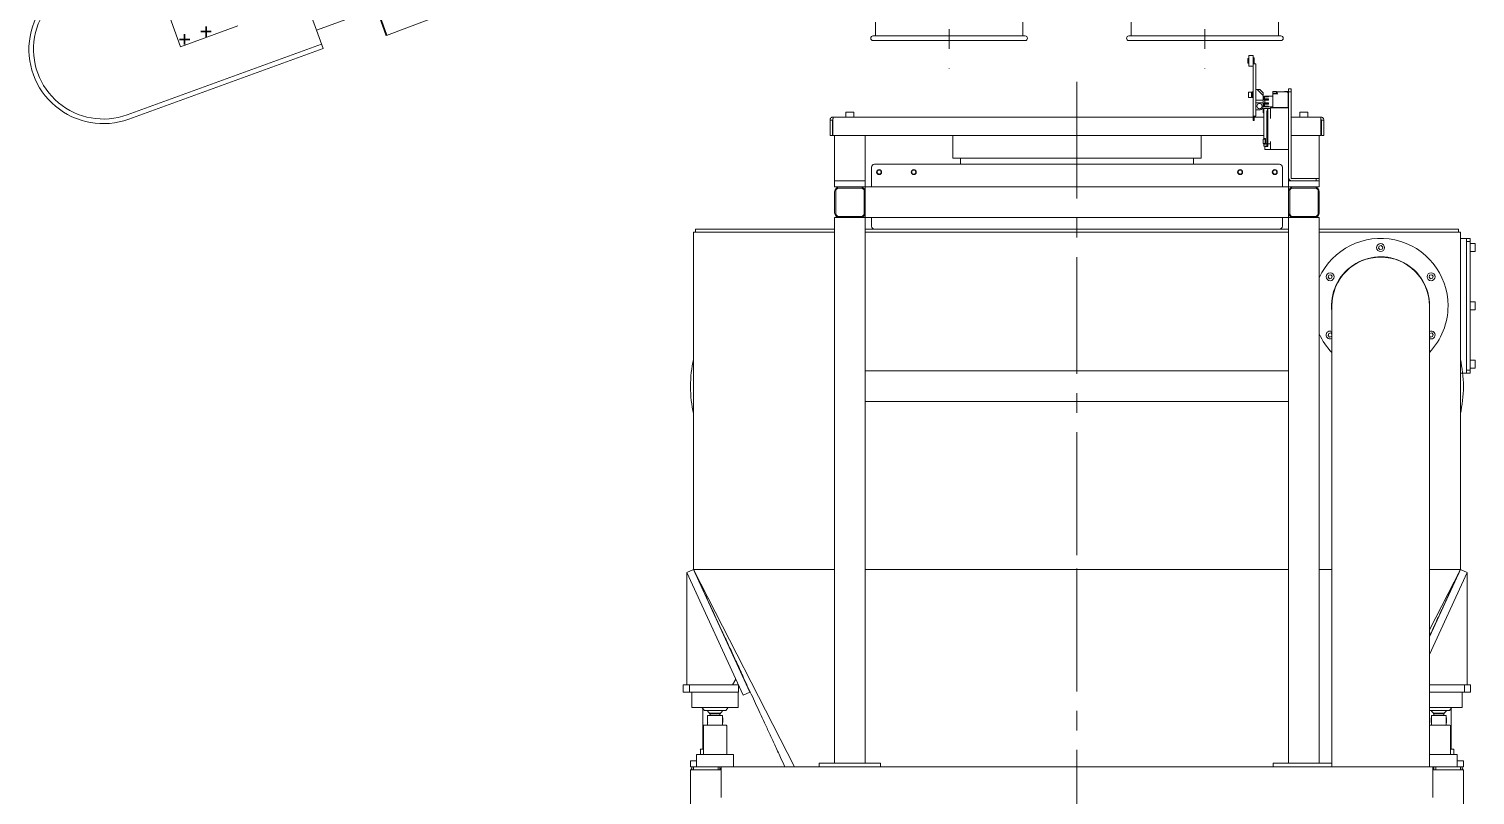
# Model space of a CAD drawing. Header units: millimetres. Extents: x 163705 to 1616509, y 81827 to 302547.
# Drawn here: x 1452777 to 1455135, y 147144 to 148394 of the extents above; entities that cross this region are included whole.
import ezdxf

# ---------------------------------------------------------------- set-up
doc = ezdxf.new("R2010")
doc.units = ezdxf.units.MM
doc.header["$LTSCALE"] = 10
doc.linetypes.add('CENTER2', pattern=[28.575, 19.05, -3.175, 3.175, -3.175])
doc.layers.add('1-中心线', color=1, linetype='CENTER2', lineweight=0)
doc.layers.add('1-设备轮廓', color=2, linetype='Continuous', lineweight=18)

# ---------------------------------------------------------------- blocks, each defined once
blk = doc.blocks.new('G$CC7A13224')
for p, q in [((1022.7, 2287.6), (1015.7, 2287.6)), ((1015.7, 2278.8), (1015.7, 2287.6)), ((1022.7, 2278.8), (1022.7, 2287.6)), ((1015.7, 2282.8), (1014, 2282.8)), ((1014, 2278.8), (1014, 2282.8)), ((1014, 2274.8), (1014, 2278.8)), ((1014, 2274.8), (1015.7, 2274.8)), ((1015.7, 2270.1), (1015.7, 2278.8)), ((1015.7, 2270.1), (1022.7, 2270.1)), ((1024.5, 2283.8), (1022.7, 2283.8)), ((1022.7, 2273.8), (1022.7, 2278.8)), ((1027.1, 2273.8), (1022.7, 2273.8)), ((1022.7, 2273.8), (1022.7, 2188.8)), ((1024.5, 2283.8), (1024.5, 2278.8)), ((1024.5, 2278.8), (1024.5, 2273.8)), ((1027.1, 2232), (1027.1, 2273.8)), ((1020.2, 2227.8), (1015.2, 2227.8)), ((1015.2, 2223.5), (1015.2, 2227.8)), ((1015.2, 2219.3), (1015.2, 2223.5)), ((1015.2, 2219.3), (1020.2, 2219.3)), ((1020.2, 2223.5), (1020.2, 2227.8)), ((1021.2, 2227.5), (1020.2, 2227.5)), ((1020.2, 2219.3), (1020.2, 2223.5)), ((1020.2, 2219.5), (1021.2, 2219.5)), ((1022.7, 2228.3), (1021.2, 2228.3)), ((1021.2, 2223.5), (1021.2, 2228.3)), ((1021.2, 2218.8), (1021.2, 2223.5)), ((1021.2, 2218.8), (1022.7, 2218.8)), ((1027.1, 2232), (1029.3, 2232)), ((1027.1, 2214.8), (1027.1, 2232)), ((1029.3, 2232), (1038.9, 2222.4)), ((1038.9, 2226.6), (1033.5, 2232)), ((1038.9, 2214.8), (1038.9, 2222.4)), ((1039.7, 2221), (1038.9, 2221)), ((1039.7, 2216), (1039.7, 2221)), ((1040.9, 2216.5), (1039.7, 2216.5)), ((1041.4, 2217.5), (1040.9, 2217.5)), ((1040.9, 2216), (1040.9, 2217.5)), ((1042.4, 2221), (1041.4, 2221)), ((1041.4, 2214.3), (1041.4, 2221)), ((1042.4, 2221), (1042.4, 2221.3)), ((1047.4, 2221.3), (1042.4, 2221.3)), ((1047.4, 2221), (1042.4, 2221)), ((1047.4, 2220.9), (1042.4, 2220.9)), ((1042.4, 2220.6), (1042.4, 2220.9)), ((1047.4, 2220.6), (1042.4, 2220.6)), ((1042.4, 2220.3), (1042.4, 2220.6)), ((1047.4, 2220.3), (1042.4, 2220.3)), ((1047.4, 2216.7), (1042.4, 2216.7)), ((1042.4, 2215.8), (1042.4, 2216.7)), ((1047.4, 2221), (1047.4, 2221.3)), ((1054.6, 2221), (1047.4, 2221)), ((1047.4, 2220.6), (1047.4, 2220.9)), ((1047.4, 2220.3), (1047.4, 2220.6)), ((1047.4, 2216.7), (1047.4, 2215.8)), ((1054.6, 2225.1), (1054.6, 2225.2)), ((1054.6, 2202.8), (1054.6, 2225.1)), ((1054.6, 2225.1), (1057.9, 2225.1)), ((1054.8, 2226.1), (1054.8, 2225.1)), ((1054.8, 2226.1), (1060.8, 2226.1)), ((1055, 2228.7), (1055, 2226.1)), ((1055, 2228.7), (1060.6, 2228.7)), ((1057.9, 2225.1), (1063.1, 2225.1)), ((1060.6, 2228.7), (1060.6, 2226.1)), ((1060.6, 2228.2), (1063.1, 2228.2)), ((1060.8, 2226.1), (1060.8, 2225.1)), ((1061.6, 2225.2), (1061.6, 2226.7)), ((1061.6, 2225.1), (1061.6, 2225.2)), ((1063.1, 2228.2), (1076.7, 2228.2)), ((1074, 2228.7), (1074, 2228.2)), ((1074, 2228.7), (1079.6, 2228.7)), ((1076.7, 2228.2), (1077, 2228.2)), ((1079.6, 2228.7), (1079.6, 2226.7)), ((1080, 2225.2), (1080, 2202.8)), ((1080.4, 2233.2), (1084.4, 2233.2)), ((1080.4, 2228.2), (1080.4, 2233.2)), ((1080.4, 2088.2), (1080.4, 2228.2)), ((1084.4, 2228.2), (1080.4, 2228.2)), ((1084.4, 2233.2), (1084.4, 2228.2)), ((1084.4, 2088.2), (1084.4, 2228.2)), ((358.9, 2195.1), (358.9, 2187.2)), ((359, 2195.2), (365.4, 2195.2)), ((365.4, 2195.2), (371.8, 2195.2)), ((371.9, 2187.2), (371.9, 2195.1)), ((1038.9, 2214.8), (1027.1, 2214.8)), ((1027.1, 2214.8), (1027.1, 2210.2)), ((1027.1, 2199), (1027.1, 2210.2)), ((1038.9, 2210.2), (1027.1, 2210.2)), ((1027.1, 2199), (1033.9, 2199)), ((1027.1, 2188.8), (1027.1, 2199)), ((1040.9, 2216), (1038.9, 2216)), ((1038.9, 2214.8), (1038.9, 2214.7)), ((1038.9, 2210.3), (1038.9, 2214.7)), ((1038.9, 2210.3), (1038.9, 2210.2)), ((1038.9, 2204), (1038.9, 2210.2)), ((1040.9, 2209), (1038.9, 2209)), ((1038.9, 2204), (1039.7, 2204)), ((1039.9, 2200.8), (1039.2, 2200.8)), ((1039.2, 2197.3), (1039.2, 2200.8)), ((1039.2, 2193.8), (1039.2, 2197.3)), ((1039.2, 2193.8), (1039.9, 2193.8)), ((1039.7, 2204), (1039.7, 2209)), ((1039.7, 2208.5), (1040.9, 2208.5)), ((1039.9, 2201.3), (1046.2, 2201.3)), ((1039.9, 2199.3), (1039.9, 2201.3)), ((1039.9, 2197.5), (1039.9, 2199.3)), ((1039.9, 2194), (1039.9, 2197.5)), ((1039.9, 2192), (1039.9, 2194)), ((1041.9, 2212.5), (1040.9, 2216)), ((1040.9, 2209), (1041.9, 2212.5)), ((1040.9, 2207.6), (1040.9, 2209)), ((1040.9, 2207.6), (1041.4, 2207.6)), ((1041.4, 2204), (1041.4, 2210.8)), ((1041.4, 2204), (1042.4, 2204)), ((1042.4, 2214.8), (1042.4, 2215.8)), ((1047.4, 2215.8), (1042.4, 2215.8)), ((1047.4, 2214.8), (1042.4, 2214.8)), ((1047.4, 2210.2), (1042.4, 2210.2)), ((1042.4, 2209.2), (1042.4, 2210.2)), ((1047.4, 2209.2), (1042.4, 2209.2)), ((1042.4, 2208.3), (1042.4, 2209.2)), ((1047.4, 2208.3), (1042.4, 2208.3)), ((1047.4, 2204.7), (1042.4, 2204.7)), ((1042.4, 2204.4), (1042.4, 2204.7)), ((1047.4, 2204.4), (1042.4, 2204.4)), ((1042.4, 2204.1), (1042.4, 2204.4)), ((1047.4, 2204.1), (1042.4, 2204.1)), ((1047.4, 2204), (1042.4, 2204)), ((1042.4, 2203.7), (1042.4, 2204)), ((1047.4, 2203.7), (1042.4, 2203.7)), ((1044.9, 2194), (1044.9, 2197.5)), ((1046.2, 2197.3), (1044.9, 2197.3)), ((1044.9, 2192), (1044.9, 2194)), ((1046.2, 2199.3), (1046.2, 2201.3)), ((1046.2, 2201.1), (1046.4, 2201.1)), ((1046.2, 2197.3), (1046.2, 2199.3)), ((1046.4, 2201.3), (1051.2, 2201.3)), ((1046.4, 2199.3), (1046.4, 2201.3)), ((1046.4, 2197.5), (1046.4, 2199.3)), ((1046.4, 2194), (1046.4, 2197.5)), ((1046.4, 2192), (1046.4, 2194)), ((1047.4, 2215.8), (1047.4, 2214.8)), ((1047.4, 2210.2), (1047.4, 2209.2)), ((1047.4, 2209.2), (1047.4, 2208.3)), ((1047.4, 2204.4), (1047.4, 2204.7)), ((1047.4, 2204.1), (1047.4, 2204.4)), ((1047.4, 2204), (1054.6, 2204)), ((1047.4, 2203.7), (1047.4, 2204)), ((1051.2, 2202.4), (1080.4, 2202.4)), ((1051.2, 2198.4), (1051.2, 2202.4)), ((1051.2, 2184.7), (1051.2, 2198.4)), ((1054.2, 2202.8), (1080, 2202.8)), ((1054.2, 2202.8), (1054.2, 2202.4)), ((1080, 2202.8), (1080, 2202.4)), ((1098.9, 2195.1), (1098.9, 2187.2)), ((1099, 2195.2), (1105.4, 2195.2)), ((1105.4, 2195.2), (1111.8, 2195.2)), ((1111.9, 2187.2), (1111.9, 2195.1)), ((332.9, 2182.2), (332.9, 2157.2)), ((332.9, 2182.2), (336.9, 2182.2)), ((336.9, 2182.2), (336.9, 2157.2)), ((337.6, 2157.2), (337.6, 2182.2)), ((337.9, 2187.2), (1022.7, 2187.2)), ((1022.7, 2188.8), (1027.1, 2188.8)), ((1022.7, 2188.8), (1022.7, 2187.8)), ((1022.7, 2187.8), (1022.7, 2181.8)), ((1022.7, 2181.8), (1024.5, 2181.8)), ((1024.5, 2188.8), (1024.5, 2187.8)), ((1024.5, 2187.8), (1024.5, 2181.8)), ((1024.5, 2187.2), (1039.9, 2187.2)), ((1039.9, 2184.7), (1039.9, 2192)), ((1039.9, 2152.1), (1039.9, 2184.7)), ((1044.9, 2184.7), (1044.9, 2192)), ((1044.9, 2147.1), (1044.9, 2184.7)), ((1046.4, 2184.7), (1046.4, 2192)), ((1046.4, 2147.1), (1046.4, 2184.7)), ((1084.4, 2187.2), (1132.9, 2187.2)), ((1133.2, 2157.2), (1133.2, 2182.2)), ((1137.9, 2182.2), (1133.9, 2182.2)), ((1133.9, 2182.2), (1133.9, 2157.2)), ((1137.9, 2182.2), (1137.9, 2157.2)), ((336.9, 2157.2), (332.9, 2157.2)), ((1039.9, 2157.2), (337.6, 2157.2)), ((340.4, 2157.2), (340.4, 2083.2)), ((390.4, 2157.2), (390.4, 2083.2)), ((532.9, 2157.2), (532.9, 2120.2)), ((937.9, 2120.2), (937.9, 2157.2)), ((1042, 2151.1), (1039.2, 2151.1)), ((1039.2, 2147.6), (1039.2, 2151.1)), ((1039.2, 2144.1), (1039.2, 2147.6)), ((1042.9, 2152.1), (1039.9, 2152.1)), ((1039.9, 2152.1), (1039.9, 2151.1)), ((1042.9, 2151.1), (1042, 2151.1)), ((1042, 2147.6), (1042, 2151.1)), ((1042, 2144.1), (1042, 2147.6)), ((1042.9, 2147.1), (1042.9, 2152.1)), ((1042.9, 2147.1), (1042.9, 2143.6)), ((1044.9, 2143.6), (1044.9, 2147.1)), ((1046.4, 2143.6), (1046.4, 2147.1)), ((1051.2, 2138.1), (1051.2, 2147.1)), ((1133.2, 2157.2), (1084.4, 2157.2)), ((1130.4, 2157.2), (1130.4, 2087.2)), ((1133.9, 2157.2), (1137.9, 2157.2)), ((1039.2, 2144.1), (1042, 2144.1)), ((1039.9, 2144.1), (1039.9, 2142.9)), ((1042.9, 2142.9), (1039.9, 2142.9)), ((1039.9, 2139.6), (1039.9, 2142.9)), ((1039.9, 2139.6), (1044.9, 2139.6)), ((1041.9, 2139.1), (1046.4, 2139.1)), ((1041.9, 2134.1), (1041.9, 2139.1)), ((1041.9, 2134.1), (1051.2, 2134.1)), ((1042, 2144.2), (1042.9, 2144.2)), ((1042.9, 2143.6), (1044.9, 2143.6)), ((1042.9, 2142.9), (1042.9, 2143.6)), ((1044.9, 2143.8), (1046.4, 2143.8)), ((1044.9, 2139.6), (1044.9, 2143.6)), ((1046.4, 2143.6), (1051.2, 2143.6)), ((1046.4, 2139.6), (1046.4, 2143.6)), ((1046.4, 2139.1), (1046.4, 2139.6)), ((1051.2, 2134.1), (1051.2, 2138.1)), ((1080.4, 2134.1), (1051.2, 2134.1)), ((400.4, 2073.2), (400.4, 2105.2)), ((405.4, 2110.2), (1065.4, 2110.2)), ((532.9, 2120.2), (937.9, 2120.2)), ((545.4, 2120.2), (545.4, 2110.2)), ((925.4, 2110.2), (925.4, 2120.2)), ((1070.4, 2073.2), (1070.4, 2105.2)), ((340.4, 2083.2), (340.4, 2073.2)), ((390.4, 2083.2), (340.4, 2083.2)), ((390.4, 2083.2), (390.4, 2073.2)), ((1080.4, 2088.2), (1080.4, 2083.2)), ((1080.4, 2083.2), (1130.4, 2083.2)), ((1080.4, 2083.2), (1080.4, 2073.2)), ((1125.4, 2087.2), (1085.4, 2087.2)), ((1125.4, 2083.2), (1125.4, 2087.2)), ((1125.4, 2087.2), (1130.4, 2087.2)), ((1130.4, 2087.2), (1130.4, 2083.2)), ((1130.4, 2083.2), (1130.4, 2073.2)), ((390.4, 2073.2), (340.4, 2073.2)), ((340.4, 2065.2), (340.4, 2031.2)), ((345.4, 2071.2), (342.4, 2068.2)), ((342.4, 2068.2), (342.4, 2028.2)), ((385.4, 2071.2), (345.4, 2071.2)), ((388.4, 2068.2), (385.4, 2071.2)), ((388.4, 2028.2), (388.4, 2068.2)), ((1080.4, 2073.2), (390.4, 2073.2)), ((390.4, 2065.2), (390.4, 2073.2)), ((390.4, 2031.2), (390.4, 2065.2)), ((1080.4, 2073.2), (1080.4, 2065.2)), ((1080.4, 2073.2), (1130.4, 2073.2)), ((1080.4, 2065.2), (1080.4, 2031.2)), ((1085.4, 2071.2), (1082.4, 2068.2)), ((1082.4, 2068.2), (1082.4, 2028.2)), ((1125.4, 2071.2), (1085.4, 2071.2)), ((1128.4, 2068.2), (1125.4, 2071.2)), ((1128.4, 2028.2), (1128.4, 2068.2)), ((1130.4, 2031.2), (1130.4, 2065.2)), ((342.4, 2028.2), (345.4, 2025.2)), ((385.4, 2025.2), (388.4, 2028.2)), ((390.4, 2023.2), (390.4, 2031.2)), ((1080.4, 2031.2), (1080.4, 2023.2)), ((1082.4, 2028.2), (1085.4, 2025.2)), ((1125.4, 2025.2), (1128.4, 2028.2)), ((113.4, 2004.2), (113.4, 1999.2)), ((113.4, 2004.2), (340.4, 2004.2)), ((340.4, 1133.2), (340.4, 2023.2)), ((340.4, 2023.2), (348.4, 2023.2)), ((345.4, 2025.2), (385.4, 2025.2)), ((348.4, 2023.2), (382.4, 2023.2)), ((382.4, 2023.2), (390.4, 2023.2)), ((1080.4, 2023.2), (390.4, 2023.2)), ((390.4, 1773.2), (390.4, 2023.2)), ((390.4, 2004.2), (1080.4, 2004.2)), ((400.4, 2009.2), (400.4, 2023.2)), ((1070.4, 2009.2), (1070.4, 2023.2)), ((1080.4, 1773.2), (1080.4, 2023.2)), ((1080.4, 2023.2), (1088.4, 2023.2)), ((1085.4, 2025.2), (1125.4, 2025.2)), ((1088.4, 2023.2), (1122.4, 2023.2)), ((1122.4, 2023.2), (1130.4, 2023.2)), ((1130.4, 1133.2), (1130.4, 2023.2)), ((1130.4, 2004.2), (1357.4, 2004.2)), ((1357.4, 2004.2), (1357.4, 1999.2)), ((110.4, 1999.2), (110.4, 1449.2)), ((340.4, 1999.2), (110.4, 1999.2)), ((1080.4, 1999.2), (390.4, 1999.2)), ((1360.4, 1999.2), (1130.4, 1999.2)), ((1360.4, 1999.2), (1360.4, 1449.2)), ((1370.4, 1989.2), (1360.4, 1989.2)), ((1370.4, 1989.2), (1376.4, 1989.2)), ((1370.4, 1989.2), (1370.4, 1769.2)), ((1376.4, 1984.2), (1370.4, 1984.2)), ((1370.4, 1984.2), (1370.4, 1774.2)), ((1376.4, 1989.2), (1376.4, 1984.2)), ((1376.4, 1984.2), (1376.4, 1774.2)), ((1384.3, 1980.7), (1376.4, 1980.7)), ((1384.4, 1980.6), (1384.4, 1969.4)), ((1228.1, 1976.7), (1227.1, 1973.4)), ((1227.1, 1973.4), (1229.4, 1970.9)), ((1231.4, 1977.5), (1228.1, 1976.7)), ((1229.4, 1970.9), (1232.8, 1971.7)), ((1233.8, 1975), (1231.4, 1977.5)), ((1232.8, 1971.7), (1233.8, 1975)), ((1376.4, 1967.7), (1384.3, 1967.7)), ((1384.4, 1969.4), (1384.4, 1967.8)), ((1145.8, 1929.2), (1144.8, 1925.9)), ((1144.8, 1925.9), (1147.2, 1923.4)), ((1149.1, 1930), (1145.8, 1929.2)), ((1147.2, 1923.4), (1150.5, 1924.2)), ((1151.5, 1927.5), (1149.1, 1930)), ((1150.5, 1924.2), (1151.5, 1927.5)), ((1310.4, 1929.2), (1309.4, 1925.9)), ((1309.4, 1925.9), (1311.7, 1923.4)), ((1313.7, 1930), (1310.4, 1929.2)), ((1311.7, 1923.4), (1315.1, 1924.2)), ((1316, 1927.5), (1313.7, 1930)), ((1315.1, 1924.2), (1316, 1927.5)), ((1153.4, 1899), (1153.4, 1900.9)), ((1150.9, 1879.2), (1150.9, 1750.2)), ((1309.9, 1750.2), (1309.9, 1879.2)), ((1384.3, 1885.7), (1376.4, 1885.7)), ((1376.4, 1872.7), (1384.3, 1872.7)), ((1384.4, 1885.6), (1384.4, 1874.4)), ((1384.4, 1874.4), (1384.4, 1872.8)), ((1145.8, 1834.2), (1144.8, 1830.9)), ((1144.8, 1830.9), (1147.2, 1828.4)), ((1149.1, 1835), (1145.8, 1834.2)), ((1147.2, 1828.4), (1150.5, 1829.2)), ((1150.9, 1833.1), (1149.1, 1835)), ((1150.5, 1829.2), (1150.9, 1830.6)), ((1310.4, 1834.2), (1309.9, 1832.8)), ((1309.9, 1830.3), (1311.7, 1828.4)), ((1310.8, 1825.5), (1309.9, 1825.8)), ((1313.7, 1835), (1310.4, 1834.2)), ((1311.7, 1828.4), (1315.1, 1829.2)), ((1316, 1832.5), (1313.7, 1835)), ((1315.1, 1829.2), (1316, 1832.5)), ((1080.4, 1773.2), (390.4, 1773.2)), ((390.4, 1765.2), (390.4, 1773.2)), ((1080.4, 1773.2), (1080.4, 1765.2)), ((1370.4, 1769.2), (1360.4, 1769.2)), ((1370.4, 1774.2), (1376.4, 1774.2)), ((1376.4, 1769.2), (1370.4, 1769.2)), ((1384.3, 1790.7), (1376.4, 1790.7)), ((1376.4, 1777.7), (1384.3, 1777.7)), ((1376.4, 1774.2), (1376.4, 1769.2)), ((1384.4, 1790.6), (1384.4, 1779.4)), ((1384.4, 1779.4), (1384.4, 1777.8)), ((390.4, 1731.2), (390.4, 1765.2)), ((1080.4, 1731.2), (1080.4, 1765.2)), ((1150.9, 1750.2), (1150.9, 1127.2)), ((1309.9, 1127.2), (1309.9, 1750.2)), ((390.4, 1723.2), (390.4, 1731.2)), ((1080.4, 1723.2), (390.4, 1723.2)), ((390.4, 1133.2), (390.4, 1723.2)), ((1080.4, 1731.2), (1080.4, 1723.2)), ((1080.4, 1133.2), (1080.4, 1723.2)), ((99.5, 1444.2), (110.4, 1449.2)), ((191.5, 1244.3), (99.5, 1444.2)), ((99.5, 1261.2), (99.5, 1444.2)), ((110.4, 1449.2), (202.4, 1249.3)), ((110.4, 1449.2), (275.1, 1127.2)), ((110.4, 1449.2), (340.4, 1449.2)), ((390.4, 1449.2), (1080.4, 1449.2)), ((1130.4, 1449.2), (1150.9, 1449.2)), ((1360.4, 1449.2), (1309.9, 1339.4)), ((1360.4, 1449.2), (1309.9, 1350.5)), ((1309.9, 1449.2), (1360.4, 1449.2)), ((1309.9, 1310.7), (1371.3, 1444.2)), ((1371.3, 1444.2), (1360.4, 1449.2)), ((1371.3, 1261.2), (1371.3, 1444.2)), ((93.7, 1249.2), (93.7, 1261.2)), ((93.7, 1261.2), (103.7, 1261.2)), ((103.7, 1261.2), (103.7, 1249.2)), ((103.7, 1261.2), (183.7, 1261.2)), ((179.5, 1270.3), (173.7, 1261.2)), ((183.7, 1261.2), (183.7, 1249.2)), ((1309.9, 1261.2), (1367.2, 1261.2)), ((1367.2, 1249.2), (1367.2, 1261.2)), ((1367.2, 1261.2), (1377.2, 1261.2)), ((1377.2, 1261.2), (1377.2, 1249.2)), ((103.7, 1249.2), (93.7, 1249.2)), ((103.7, 1249.2), (183.7, 1249.2)), ((107.4, 1249.2), (107.4, 1224.2)), ((183.4, 1224.2), (183.4, 1249.2)), ((202.4, 1249.3), (191.5, 1244.3)), ((1309.9, 1249.2), (1367.2, 1249.2)), ((1363.4, 1224.2), (1363.4, 1249.2)), ((1377.2, 1249.2), (1367.2, 1249.2)), ((183.4, 1224.2), (107.4, 1224.2)), ((124, 1224.2), (128, 1219.2)), ((125.4, 1222.4), (125.4, 1156.2)), ((145.4, 1219.2), (128, 1219.2)), ((132.9, 1206.8), (132.9, 1199.6)), ((132.9, 1206.8), (133.4, 1206.8)), ((133.4, 1211.1), (133.4, 1195.2)), ((133.5, 1211.2), (157.3, 1211.2)), ((136.6, 1215.1), (136.6, 1213.5)), ((136.6, 1215.1), (154.3, 1215.1)), ((136.6, 1213.5), (154.3, 1213.5)), ((137.4, 1213.5), (137.4, 1211.2)), ((162.9, 1219.2), (145.4, 1219.2)), ((153.4, 1211.2), (153.4, 1213.5)), ((154.3, 1213.5), (154.3, 1215.1)), ((157.4, 1195.2), (157.4, 1211.1)), ((157.4, 1206.8), (158, 1206.8)), ((158, 1199.6), (158, 1206.8)), ((162.9, 1219.2), (166.8, 1224.2)), ((1363.4, 1224.2), (1309.9, 1224.2)), ((1325.4, 1219.2), (1309.9, 1219.2)), ((1312.9, 1206.8), (1312.9, 1199.6)), ((1312.9, 1206.8), (1313.4, 1206.8)), ((1313.4, 1211.1), (1313.4, 1195.2)), ((1313.5, 1211.2), (1328.4, 1211.2)), ((1316.6, 1215.1), (1316.6, 1213.5)), ((1316.6, 1215.1), (1334.3, 1215.1)), ((1316.6, 1213.5), (1334.3, 1213.5)), ((1317.4, 1213.5), (1317.4, 1211.2)), ((1342.9, 1219.2), (1325.4, 1219.2)), ((1328.4, 1211.2), (1337.3, 1211.2)), ((1333.4, 1211.2), (1333.4, 1213.5)), ((1334.3, 1213.5), (1334.3, 1215.1)), ((1337.4, 1195.2), (1337.4, 1211.1)), ((1337.4, 1206.8), (1338, 1206.8)), ((1338, 1199.6), (1338, 1206.8)), ((1342.9, 1219.2), (1346.8, 1224.2)), ((1345.4, 1156.2), (1345.4, 1222.4)), ((126.4, 1148.2), (126.4, 1194.2)), ((127.4, 1195.2), (163.4, 1195.2)), ((132.9, 1199.6), (133.4, 1199.6)), ((157.4, 1199.6), (158, 1199.6)), ((164.4, 1194.2), (164.4, 1148.2)), ((1309.9, 1195.2), (1343.4, 1195.2)), ((1312.9, 1199.6), (1313.4, 1199.6)), ((1337.4, 1199.6), (1338, 1199.6)), ((1344.4, 1194.2), (1344.4, 1148.2)), ((121.2, 1156.2), (121.2, 1156.2)), ((126.4, 1156.2), (121.2, 1156.2)), ((121.2, 1156.2), (121.2, 1156.2)), ((121.5, 1155.6), (126.4, 1156)), ((121.5, 1155.6), (121.5, 1147.2)), ((1349.7, 1156.2), (1344.4, 1156.2)), ((1344.4, 1156.1), (1350, 1155.6)), ((1349.7, 1156.2), (1349.7, 1156.2)), ((1350, 1155.6), (1350, 1147.2)), ((105.4, 1137.2), (115.4, 1137.2)), ((105.4, 1137.2), (105.4, 1127.2)), ((175.4, 1147.2), (115.4, 1147.2)), ((115.4, 1147.2), (115.4, 1127.2)), ((175.4, 1147.2), (175.4, 1127.2)), ((315.4, 1133.2), (415.4, 1133.2)), ((315.4, 1127.2), (315.4, 1133.2)), ((415.4, 1127.2), (415.4, 1133.2)), ((1150.9, 1133.2), (1055.4, 1133.2)), ((1055.4, 1127.2), (1055.4, 1133.2)), ((1309.9, 1147.2), (1355.4, 1147.2)), ((1355.4, 1147.2), (1355.4, 1127.2)), ((1355.4, 1137.2), (1365.4, 1137.2)), ((1365.4, 1137.2), (1365.4, 1127.2)), ((105.4, 1127.2), (107.4, 1127.2)), ((105.4, 1122.2), (105.4, 427.2)), ((105.4, 1122.2), (113.4, 1122.2)), ((107.4, 1122.2), (107.4, 1127.2)), ((107.4, 1127.2), (110.4, 1127.2)), ((110.4, 1122.2), (110.4, 1127.2)), ((110.4, 1127.2), (150.4, 1127.2)), ((113.4, 1122.2), (147.4, 1122.2)), ((147.4, 1122.2), (155.4, 1122.2)), ((150.4, 1122.2), (150.4, 1127.2)), ((150.4, 1127.2), (153.4, 1127.2)), ((155.4, 1127.2), (153.4, 1127.2)), ((153.4, 1122.2), (153.4, 1127.2)), ((155.4, 1124.7), (153.4, 1124.7)), ((155.4, 1127.2), (1315.4, 1127.2)), ((155.4, 1119.2), (155.4, 1127.2)), ((155.4, 1119.2), (155.4, 1085.2)), ((1317.4, 1127.2), (1315.4, 1127.2)), ((1315.4, 1127.2), (1315.4, 1119.2)), ((1317.4, 1124.7), (1315.4, 1124.7)), ((1323.4, 1122.2), (1315.4, 1122.2)), ((1315.4, 1119.2), (1315.4, 1085.2)), ((1317.4, 1122.2), (1317.4, 1127.2)), ((1317.4, 1127.2), (1320.4, 1127.2)), ((1320.4, 1122.2), (1320.4, 1127.2)), ((1320.4, 1127.2), (1360.4, 1127.2)), ((1357.4, 1122.2), (1323.4, 1122.2)), ((1365.4, 1122.2), (1357.4, 1122.2)), ((1360.4, 1122.2), (1360.4, 1127.2)), ((1360.4, 1127.2), (1363.4, 1127.2)), ((1363.4, 1127.2), (1365.4, 1127.2)), ((1363.4, 1122.2), (1363.4, 1127.2)), ((1365.4, 427.2), (1365.4, 1122.2)), ((155.4, 1077.2), (155.4, 1085.2)), ((1315.4, 1085.2), (1315.4, 1077.2))]:
    blk.add_line(p, q)
at = {"flags": 128}
blk.add_lwpolyline([(1309.9, 1870.3), (1310.3, 1873.9), (1310.4, 1879.2)], dxfattribs=at)
for centre, radius in [((412.9, 2097.4), 4), ((412.9, 2097.4), 3.32), ((469.4, 2097.4), 4), ((469.4, 2097.4), 3.32), ((1001.4, 2097.4), 4), ((1001.4, 2097.4), 3.32), ((1057.9, 2097.4), 4), ((1057.9, 2097.4), 3.32), ((1230.4, 1974.2), 6.5), ((1148.2, 1926.7), 6.5), ((1312.7, 1926.7), 6.5)]:
    blk.add_circle(centre, radius)
for centre, radius, start, end in [((1057.6, 2225.2), 3, 150.0736, 180), ((1063.1, 2226.7), 1.5, 90, 180), ((1077, 2225.2), 3, 0, 90), ((359, 2195.1), 0.1, 90, 180), ((371.8, 2195.1), 0.1, 0, 90), ((1033, 2205), 4.25, 90, 270), ((1033, 2205), 4.25, 270, 90), ((1033.9, 2204), 5, 270, 0), ((1099, 2195.1), 0.1, 90, 180), ((1111.8, 2195.1), 0.1, 0, 90), ((405.4, 2105.2), 5, 90, 180), ((1065.4, 2105.2), 5, 0, 90), ((1085.4, 2088.2), 5, 180, 270), ((1085.4, 2088.2), 1, 180, 270), ((348.4, 2065.2), 8, 90, 180), ((382.4, 2065.2), 8, 0, 90), ((1088.4, 2065.2), 8, 90, 180), ((1122.4, 2065.2), 8, 0, 90), ((348.4, 2031.2), 8, 180, 270), ((382.4, 2031.2), 8, 270, 0), ((1088.4, 2031.2), 8, 180, 270), ((1122.4, 2031.2), 8, 270, 0), ((405.4, 2009.2), 5, 180, 270), ((1065.4, 2009.2), 5, 270, 0), ((1230.4, 1879.2), 110, 0, 155.38), ((1384.3, 1980.6), 0.1, 0, 90), ((1230.4, 1879.2), 80, 0, 186.4594), ((1230.4, 1879.2), 79.5, 90, 180), ((1230.4, 1879.2), 79.5, 0, 90), ((1384.3, 1967.8), 0.1, 270, 0), ((1230.4, 1879.2), 110, 316.2801, 0), ((1384.3, 1885.6), 0.1, 0, 90), ((1384.3, 1872.8), 0.1, 270, 0), ((1230.4, 1879.2), 110, 204.62, 223.7199), ((1148.2, 1831.7), 6.5, 64.7528, 253.1949), ((1148.2, 1831.7), 6.5, 253.1949, 295.2472), ((1312.7, 1831.7), 6.5, 253.1949, 115.2472), ((1384.3, 1790.6), 0.1, 0, 90), ((1384.3, 1777.8), 0.1, 270, 0), ((145.4, 1227.2), 15, 212.2476, 233.927), ((133.5, 1211.1), 0.1, 90, 180), ((145.4, 1227.2), 15, 306.073, 327.7524), ((157.3, 1211.1), 0.1, 0, 90), ((1325.4, 1227.2), 15, 212.2476, 233.927), ((1313.5, 1211.1), 0.1, 90, 180), ((1325.4, 1227.2), 15, 306.073, 327.7524), ((1337.3, 1211.1), 0.1, 0, 90), ((127.4, 1194.2), 1, 90, 180), ((163.4, 1194.2), 1, 0, 90), ((1343.4, 1194.2), 1, 0, 90), ((127.4, 1148.2), 1, 180, 270), ((163.4, 1148.2), 1, 270, 0), ((1343.4, 1148.2), 1, 270, 0), ((113.4, 1119.2), 8, 138.5904, 157.9757), ((147.4, 1119.2), 8, 22.0243, 41.4096), ((1323.4, 1119.2), 8, 138.5904, 157.9757), ((1357.4, 1119.2), 8, 22.0243, 41.4096)]:
    blk.add_arc(centre, radius, start, end)
for centre, major_axis, ratio, start_param, end_param in [((135.4, 1747.7), (0, 79.5), 0.377358, 0.985111, 1.570796), ((1335.4, 1747.7), (0, 79.5), 0.377358, 4.712389, 5.298075), ((135.4, 1747.7), (0, -79.5), 0.377358, 4.712389, 5.298075), ((1335.4, 1747.7), (0, -79.5), 0.377358, 0.985111, 1.570796), ((133.7, 1206.4), (-0.924, 0), 0.866025, 4.955147, 5.759587), ((157.2, 1206.4), (0.924, 0), 0.866025, 0.523599, 1.328038), ((1313.7, 1206.4), (-0.924, 0), 0.866025, 4.955147, 5.759587), ((1337.2, 1206.4), (0.924, 0), 0.866025, 0.523599, 1.328038), ((133.7, 1200), (-0.924, 0), 0.866025, 0.523599, 1.328038), ((157.2, 1200), (0.924, 0), 0.866025, 4.955147, 5.759587), ((1313.7, 1200), (-0.924, 0), 0.866025, 0.523599, 1.328038), ((1337.2, 1200), (0.924, 0), 0.866025, 4.955147, 5.759587)]:
    blk.add_ellipse(centre, major_axis=major_axis, ratio=ratio, start_param=start_param, end_param=end_param)
for points, knots in [([(1033.4, 2232), (1033.5, 2232), (1033.5, 2232), (1032.9, 2232), (1031.5, 2232), (1030.1, 2232), (1029.3, 2232)], [0, 0, 0, 0, 0.120764, 0.413757, 0.705577, 1, 1, 1, 1]), ([(1038.9, 2222.4), (1038.9, 2222.7), (1038.9, 2223.3), (1038.9, 2224.2), (1038.9, 2224.9), (1038.9, 2225.7), (1038.9, 2226.4), (1038.9, 2226.7), (1038.9, 2226.6), (1038.9, 2226.6)], [0, 0, 0, 0, 0.124841, 0.248971, 0.370331, 0.498486, 0.749179, 0.997248, 1, 1, 1, 1]), ([(337.7, 2183.2), (337.6, 2183.1), (337.5, 2183.1), (337.2, 2182.9), (337, 2182.6), (336.9, 2182.3), (336.9, 2182.2)], [0, 0, 0, 0, 0.098972, 0.399315, 0.699657, 1, 1, 1, 1]), ([(1133.9, 2182.2), (1133.9, 2182.3), (1133.9, 2182.6), (1133.7, 2182.9), (1133.4, 2183.1), (1133.2, 2183.1), (1133.2, 2183.2)], [0, 0, 0, 0, 0.300343, 0.600685, 0.901028, 1, 1, 1, 1]), ([(110.4, 1449.2), (110.9, 1448.1), (111.9, 1446), (113.4, 1442.7), (114.9, 1439.6), (116.3, 1436.4), (117.8, 1433.4), (119.1, 1430.4), (120.5, 1427.5), (121.8, 1424.6), (123, 1422), (124.1, 1419.6), (125, 1417.6), (126, 1415.6), (126.9, 1413.6), (127.8, 1411.6), (128.9, 1409.3), (130, 1406.9), (131.3, 1404.1), (132.6, 1401.3), (134.8, 1396.5), (139, 1387.4), (144.9, 1374.6), (151.7, 1360), (157.6, 1347.3), (162.8, 1336), (167.4, 1326), (172.1, 1316), (176.7, 1305.9), (181.5, 1295.5), (186.7, 1284.3), (192.2, 1272.3), (198.2, 1259.3), (204.7, 1245.4), (211.5, 1230.6), (218.7, 1215), (226.3, 1198.6), (234.4, 1181.2), (243.1, 1162.4), (251.4, 1144.3), (257, 1132.3), (259.4, 1127.2)], [0, 0, 0, 0, 0.0338971, 0.0651075, 0.093667, 0.1196133, 0.1429877, 0.1638366, 0.182215, 0.1981918, 0.211859, 0.220674, 0.2283463, 0.2349948, 0.2407962, 0.2460073, 0.2509716, 0.2586957, 0.2664662, 0.2742157, 0.2819445, 0.3061074, 0.3488189, 0.3865521, 0.4239743, 0.450549, 0.4770177, 0.5034003, 0.5297155, 0.5565324, 0.5856944, 0.6173488, 0.6514956, 0.6881351, 0.7272674, 0.7681273, 0.8113921, 0.8570618, 0.9051365, 0.9596074, 1, 1, 1, 1]), ([(1309.9, 1340), (1311.2, 1342.7), (1313.7, 1348.2), (1317.5, 1356.4), (1321.4, 1364.8), (1325.3, 1373.3), (1329.2, 1381.7), (1333.1, 1390.1), (1336.7, 1397.8), (1339.9, 1404.8), (1342.8, 1411.1), (1345.8, 1417.5), (1348.7, 1423.8), (1351.6, 1430.2), (1354.6, 1436.6), (1357.6, 1443), (1359.5, 1447.1), (1360.4, 1449.2)], [0, 0, 0, 0, 0.060372, 0.122425, 0.18411, 0.246301, 0.31016, 0.376833, 0.447401, 0.503486, 0.562686, 0.625336, 0.69174, 0.762173, 0.83688, 0.916087, 1, 1, 1, 1]), ([(121.2, 1156.2), (121.3, 1156.1), (121.4, 1156), (121.5, 1155.7), (121.5, 1155.6)], [0, 0, 0, 0, 0.774963, 1, 1, 1, 1]), ([(1350, 1155.6), (1350, 1155.7), (1349.9, 1156), (1349.8, 1156.1), (1349.7, 1156.2)], [0, 0, 0, 0, 0.225037, 1, 1, 1, 1])]:
    blk.add_open_spline(points, degree=3, knots=knots)
for points in [[(337.9, 2187.2), (337.3, 2187.1), (336, 2187), (334.3, 2185.8), (333.2, 2184.2), (333, 2182.9), (332.9, 2182.2)], [(337.6, 2182.2), (337.7, 2182.9), (337.7, 2184.2), (337.8, 2185.8), (337.9, 2187), (337.9, 2187.1), (337.9, 2187.2)], [(1132.9, 2187.2), (1133, 2187.1), (1133, 2187), (1133.1, 2185.8), (1133.1, 2184.2), (1133.2, 2182.9), (1133.2, 2182.2)], [(1137.9, 2182.2), (1137.9, 2182.9), (1137.7, 2184.2), (1136.5, 2185.8), (1134.9, 2187), (1133.6, 2187.1), (1132.9, 2187.2)]]:
    blk.add_open_spline(points, degree=3)
at = {"layer": '1-中心线'}
blk.add_line((735.4, 2244.6), (735.4, 1379.2), dxfattribs=at)
blk = doc.blocks.new('G$CD1F09388')
for p, q in [((479.8, 122.7), (396.9, 350.5)), ((930.9, 275.5), (582.8, 144)), ((247.2, 125.5), (227.5, 179.6)), ((468.9, 152.7), (565.9, 188)), ((1380, 165.5), (1380, 143)), ((1620, 165.5), (1620, 143)), ((247.2, 125.5), (340.4, 159.5)), ((160.1, 14.4), (477.2, 129.8)), ((162.7, 7.3), (479.8, 122.7))]:
    blk.add_line(p, q)
at = {"lineweight": 35, "ltscale": 12.295778}
blk.add_line((582.8, 144), (518.6, 325.5), dxfattribs=at)
blk.add_lwpolyline([(1624, 143, -1), (1624, 135.5), (1376, 135.5, -1), (1376, 143)], format="xyb", close=True)
for radius in [121.2, 113.7]:
    blk.add_arc((121.2, 121.2), radius, 109.9959, 290.0041)
at = {"layer": '1-中心线', "lineweight": 18}
blk.add_line((1500, 376.2), (1500, 89.8), dxfattribs=at)
at = {"layer": '1-中心线', "lineweight": 35}
for p, q in [((253.8, 128.9), (253.8, 145.8)), ((297.3, 150), (280.3, 150)), ((288.8, 141.5), (288.8, 158.5)), ((262.3, 137.4), (245.3, 137.4))]:
    blk.add_line(p, q, dxfattribs=at)
blk = doc.blocks.new('A$C05510fd8')
at = {"layer": '1-中心线'}
blk.add_line((551, 0), (551, 2397.4), dxfattribs=at)

msp = doc.modelspace()

# ---------------------------------------------------------------- block references
msp.add_blockref('A$C05510fd8', (1453934.648, 145313.332))
at = {"layer": '1-设备轮廓'}
for name, p in [('G$CD1F09388', (1452777.148, 148239.731)), ('G$CC7A13224', (1453750.218, 146063.291))]:
    msp.add_blockref(name, p, dxfattribs=at)
at = {"layer": '1-设备轮廓', "xscale": -1}
msp.add_blockref('G$CD1F09388', (1456194.148, 148239.731), dxfattribs=at)

doc.saveas('drawing.dxf')
